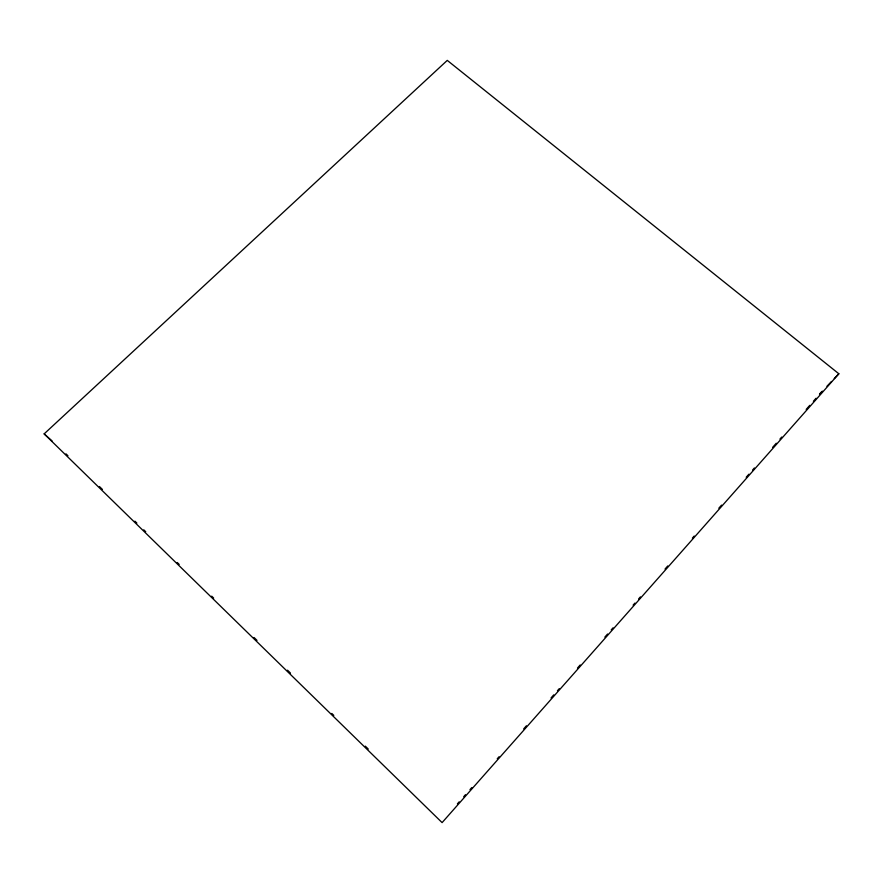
<?xml version="1.0" encoding="UTF-8"?>
<svg xmlns="http://www.w3.org/2000/svg" width="883" height="883" viewBox="0 0 883 883"><rect width="100%" height="100%" fill="white"/><g stroke="black" fill="none" stroke-linecap="round" stroke-linejoin="round"><path stroke-width="1.32" d="M457.394 803.861L459.193 801.83M463.685 796.742L465.484 794.7M469.988 789.623L471.787 787.581M497.239 758.795L499.061 756.731M523.685 728.883L526.423 725.793M551.047 697.956L553.773 694.855M557.427 690.738L559.248 688.674M577.482 668.045L580.219 664.954M604.844 637.107L607.581 634.016M611.224 629.888L613.056 627.824M633.111 605.142L634.932 603.078M638.586 598.95L640.407 596.886M665.031 569.049L667.769 565.948M692.382 538.111L694.215 536.047M718.828 508.2L721.566 505.109M746.19 477.261L748.927 474.171M752.57 470.043L754.391 467.979M772.636 447.361L776.278 443.233M779.932 439.105L781.753 437.041M806.19 409.403L809.788 405.341M813.375 401.279L816.069 398.233M819.667 394.171L822.36 391.125M838.85 373.774L442.096 822.614L44.15 433.873L447.273 60.386L838.85 373.774L834.258 378.575M819.479 394.061L821.367 392.085M826.93 386.268L831.51 381.456M44.15 433.873L52.108 440.97M65.971 453.851L67.947 455.771M99.448 486.533L102.406 489.425M134.9 521.158L136.865 523.078M143.763 529.811L145.728 531.732M177.24 562.504L179.205 564.425M211.699 596.157L213.664 598.078M254.039 637.493L256.997 640.385M287.516 670.186L290.474 673.078M331.82 713.464L333.796 715.385M365.297 746.146L368.255 749.038"/></g></svg>
